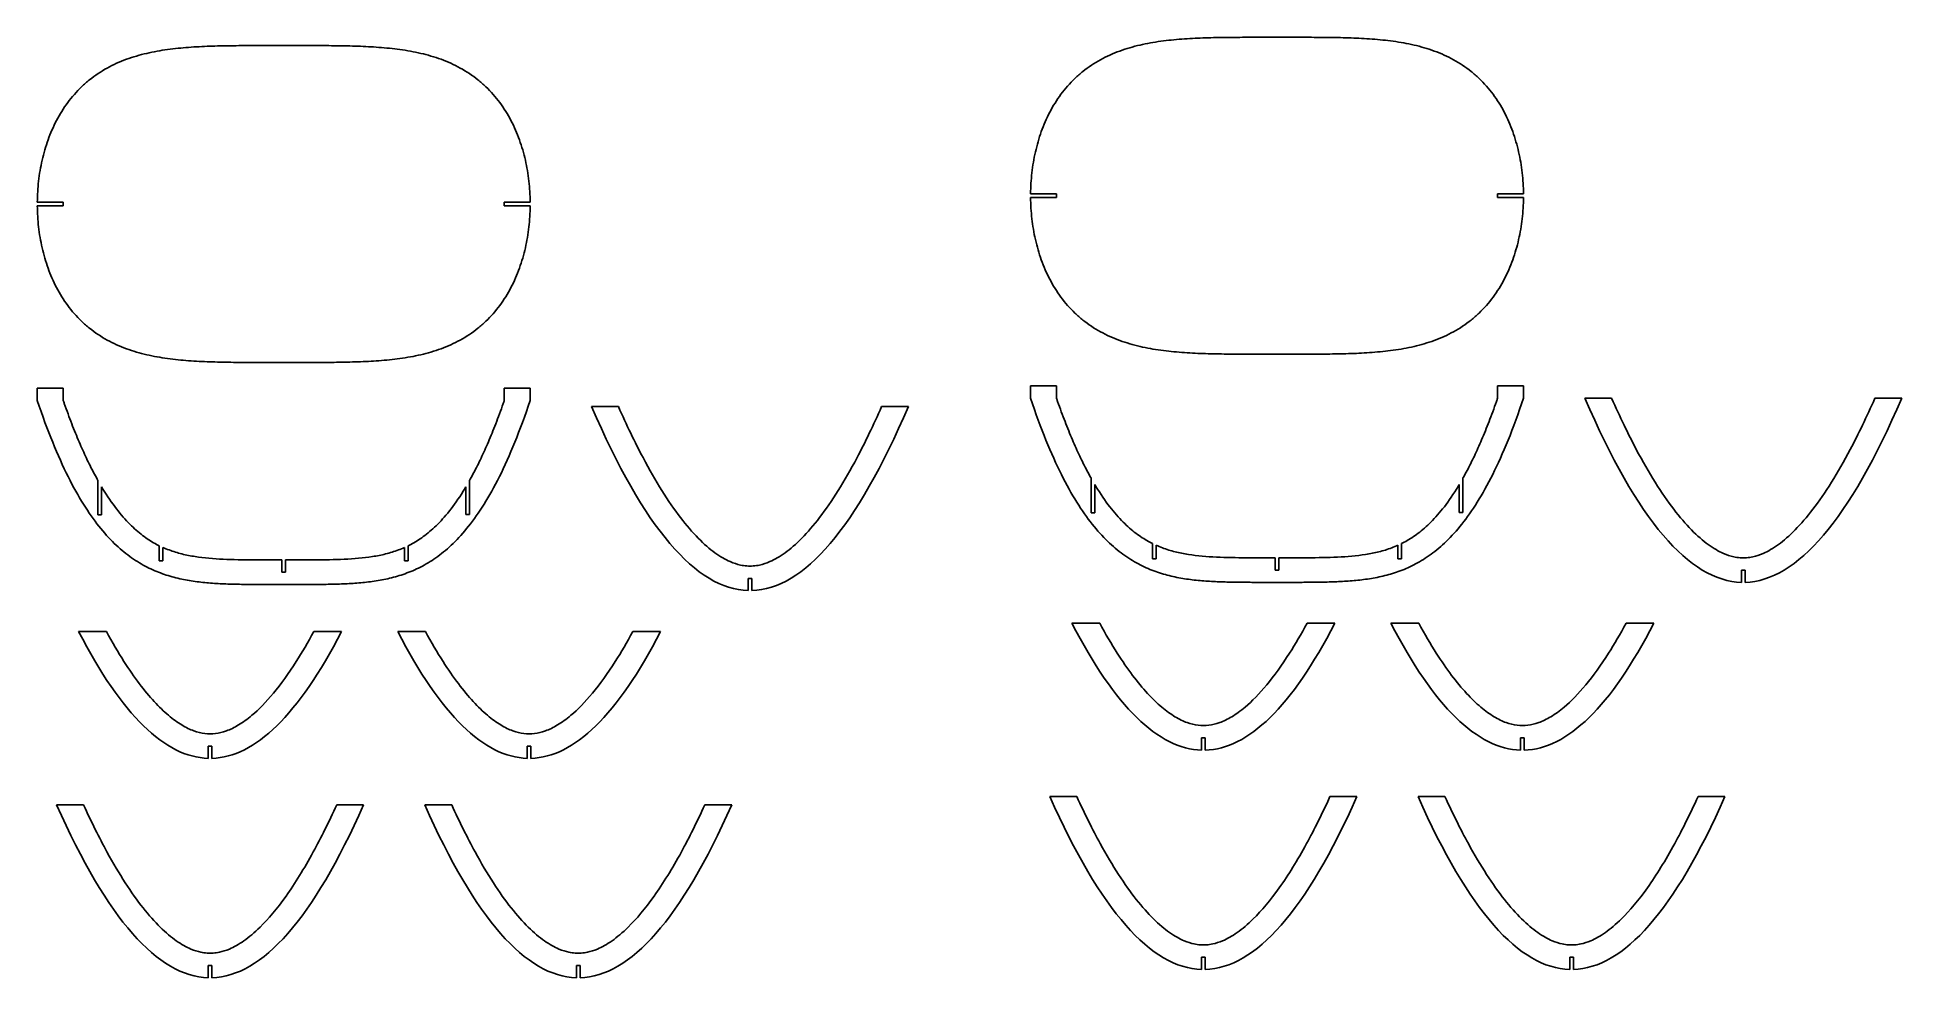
# Model space of a CAD drawing. Header units: millimetres. Extents: x 0.105 to 0.865, y 0.03 to 0.413.
import ezdxf

# ---------------------------------------------------------------- set-up
doc = ezdxf.new("R2010")
doc.units = ezdxf.units.MM

msp = doc.modelspace()

# ---------------------------------------------------------------- linework, layer by layer
at = {"color": 7, "linetype": 'Continuous', "lineweight": 25}
for p, q in [((0.50957, 0.3495), (0.52013, 0.3495)), ((0.52013, 0.3495), (0.52013, 0.348)), ((0.69987, 0.3495), (0.71043, 0.3495)), ((0.69987, 0.348), (0.69987, 0.3495)), ((0.10484, 0.34613), (0.1154, 0.34613)), ((0.1154, 0.34463), (0.10484, 0.34463)), ((0.1154, 0.34613), (0.1154, 0.34463)), ((0.29513, 0.34613), (0.30569, 0.34613)), ((0.29513, 0.34463), (0.29513, 0.34613)), ((0.30569, 0.34463), (0.29513, 0.34463)), ((0.52013, 0.348), (0.50957, 0.348)), ((0.71043, 0.348), (0.69987, 0.348)), ((0.10483, 0.26538), (0.10483, 0.27038)), ((0.10483, 0.27038), (0.1154, 0.27038)), ((0.1154, 0.27038), (0.1154, 0.26538)), ((0.29513, 0.27038), (0.29513, 0.26538)), ((0.30569, 0.27038), (0.29513, 0.27038)), ((0.30569, 0.26538), (0.30569, 0.27038)), ((0.50957, 0.26625), (0.50957, 0.27125)), ((0.50957, 0.27125), (0.52013, 0.27125)), ((0.52013, 0.27125), (0.52013, 0.26625)), ((0.69987, 0.27125), (0.69987, 0.26625)), ((0.71043, 0.27125), (0.69987, 0.27125)), ((0.71043, 0.26625), (0.71043, 0.27125)), ((0.74636, 0.26625), (0.73545, 0.26625)), ((0.86455, 0.26625), (0.85364, 0.26625)), ((0.34162, 0.26288), (0.33071, 0.26288)), ((0.45981, 0.26288), (0.4489, 0.26288)), ((0.12951, 0.23281), (0.12951, 0.2187)), ((0.13101, 0.2187), (0.13101, 0.23022)), ((0.27951, 0.23022), (0.27951, 0.21885)), ((0.28101, 0.21885), (0.28101, 0.23281)), ((0.53425, 0.23368), (0.53425, 0.21958)), ((0.53575, 0.21958), (0.53575, 0.23109)), ((0.68425, 0.23109), (0.68425, 0.21972)), ((0.68575, 0.21972), (0.68575, 0.23368)), ((0.12951, 0.2187), (0.13101, 0.2187)), ((0.27951, 0.21885), (0.28101, 0.21885)), ((0.53425, 0.21958), (0.53575, 0.21958)), ((0.68425, 0.21972), (0.68575, 0.21972)), ((0.15451, 0.20618), (0.15451, 0.19998)), ((0.15601, 0.19998), (0.15601, 0.20547)), ((0.25451, 0.20547), (0.25451, 0.19998)), ((0.25601, 0.19998), (0.25601, 0.20618)), ((0.55925, 0.20705), (0.55925, 0.20086)), ((0.56075, 0.20086), (0.56075, 0.20634)), ((0.65925, 0.20634), (0.65925, 0.20086)), ((0.66075, 0.20086), (0.66075, 0.20705)), ((0.15451, 0.19998), (0.15601, 0.19998)), ((0.20451, 0.20038), (0.20451, 0.19538)), ((0.20601, 0.19538), (0.20601, 0.20038)), ((0.25451, 0.19998), (0.25601, 0.19998)), ((0.55925, 0.20086), (0.56075, 0.20086)), ((0.60925, 0.20125), (0.60925, 0.19625)), ((0.61075, 0.19625), (0.61075, 0.20125)), ((0.65925, 0.20086), (0.66075, 0.20086)), ((0.20451, 0.19538), (0.20601, 0.19538)), ((0.39601, 0.19288), (0.39451, 0.19288)), ((0.39451, 0.19288), (0.39451, 0.18789)), ((0.39601, 0.18789), (0.39601, 0.19288)), ((0.60925, 0.19625), (0.61075, 0.19625)), ((0.80075, 0.19625), (0.79925, 0.19625)), ((0.79925, 0.19625), (0.79925, 0.19126)), ((0.80075, 0.19126), (0.80075, 0.19625)), ((0.133, 0.17122), (0.12168, 0.17122)), ((0.22884, 0.17122), (0.21752, 0.17122)), ((0.263, 0.17122), (0.25168, 0.17122)), ((0.35884, 0.17122), (0.34752, 0.17122)), ((0.53774, 0.17459), (0.52642, 0.17459)), ((0.63358, 0.17459), (0.62226, 0.17459)), ((0.66774, 0.17459), (0.65642, 0.17459)), ((0.76358, 0.17459), (0.75226, 0.17459)), ((0.17601, 0.12455), (0.17451, 0.12455)), ((0.17451, 0.12455), (0.17451, 0.11956)), ((0.17601, 0.11956), (0.17601, 0.12455)), ((0.30601, 0.12455), (0.30451, 0.12455)), ((0.30451, 0.12455), (0.30451, 0.11956)), ((0.30601, 0.11956), (0.30601, 0.12455)), ((0.58075, 0.12791), (0.57925, 0.12791)), ((0.57925, 0.12791), (0.57925, 0.12292)), ((0.58075, 0.12292), (0.58075, 0.12791)), ((0.71075, 0.12791), (0.70925, 0.12791)), ((0.70925, 0.12791), (0.70925, 0.12292)), ((0.71075, 0.12292), (0.71075, 0.12791)), ((0.12369, 0.10058), (0.11272, 0.10058)), ((0.2378, 0.10058), (0.22683, 0.10058)), ((0.27369, 0.10058), (0.26272, 0.10058)), ((0.3878, 0.10058), (0.37683, 0.10058)), ((0.52843, 0.10395), (0.51746, 0.10395)), ((0.64254, 0.10395), (0.63157, 0.10395)), ((0.67843, 0.10395), (0.66746, 0.10395)), ((0.79254, 0.10395), (0.78157, 0.10395)), ((0.58075, 0.03855), (0.57925, 0.03855)), ((0.57925, 0.03855), (0.57925, 0.03356)), ((0.58075, 0.03356), (0.58075, 0.03855)), ((0.73075, 0.03855), (0.72925, 0.03855)), ((0.72925, 0.03855), (0.72925, 0.03356)), ((0.73075, 0.03356), (0.73075, 0.03855)), ((0.17601, 0.03518), (0.17451, 0.03518)), ((0.17451, 0.03518), (0.17451, 0.03019)), ((0.17601, 0.03019), (0.17601, 0.03518)), ((0.32601, 0.03518), (0.32451, 0.03518)), ((0.32451, 0.03518), (0.32451, 0.03019)), ((0.32601, 0.03019), (0.32601, 0.03518))]:
    msp.add_line(p, q, dxfattribs=at)
for points, knots in [([(0.61, 0.4133), (0.60713, 0.4133), (0.60425, 0.4133), (0.59851, 0.4133), (0.59563, 0.41329), (0.58988, 0.41325), (0.58701, 0.41322), (0.58126, 0.41309), (0.57839, 0.413), (0.57265, 0.4127), (0.56979, 0.41249), (0.56407, 0.4119), (0.56122, 0.41152), (0.55556, 0.4105), (0.55276, 0.40986), (0.54724, 0.40824), (0.54453, 0.40726), (0.5406, 0.40549), (0.53932, 0.40485), (0.5368, 0.40346), (0.53557, 0.40271), (0.53318, 0.40112), (0.53202, 0.40027), (0.52977, 0.39848), (0.52869, 0.39753), (0.52558, 0.39455), (0.52368, 0.39238), (0.52026, 0.38776), (0.51874, 0.38531), (0.51608, 0.38021), (0.51493, 0.37757), (0.51299, 0.37216), (0.51219, 0.3694), (0.51091, 0.36379), (0.51043, 0.36096), (0.50978, 0.35525), (0.5096, 0.35237), (0.50957, 0.3495)], [0, 0, 0, 0, 0.0625, 0.0625, 0.125, 0.125, 0.1875, 0.1875, 0.25, 0.25, 0.3125, 0.3125, 0.375, 0.375, 0.4375, 0.4375, 0.5, 0.5, 0.53125, 0.53125, 0.5625, 0.5625, 0.59375, 0.59375, 0.625, 0.625, 0.6875, 0.6875, 0.75, 0.75, 0.8125, 0.8125, 0.875, 0.875, 0.9375, 0.9375, 1, 1, 1, 1]), ([(0.61, 0.4133), (0.61287, 0.4133), (0.61575, 0.4133), (0.62149, 0.4133), (0.62437, 0.41329), (0.63012, 0.41325), (0.63299, 0.41322), (0.63874, 0.41309), (0.64161, 0.413), (0.64735, 0.4127), (0.65021, 0.41249), (0.65593, 0.4119), (0.65878, 0.41152), (0.66444, 0.4105), (0.66724, 0.40986), (0.67276, 0.40824), (0.67547, 0.40726), (0.6794, 0.40549), (0.68068, 0.40485), (0.6832, 0.40346), (0.68443, 0.40271), (0.68682, 0.40112), (0.68798, 0.40027), (0.69023, 0.39848), (0.69131, 0.39753), (0.69442, 0.39455), (0.69632, 0.39238), (0.69974, 0.38776), (0.70126, 0.38531), (0.70392, 0.38021), (0.70507, 0.37757), (0.70701, 0.37216), (0.70781, 0.3694), (0.70909, 0.36379), (0.70957, 0.36096), (0.71022, 0.35525), (0.7104, 0.35237), (0.71043, 0.3495)], [0, 0, 0, 0, 0.0625, 0.0625, 0.125, 0.125, 0.1875, 0.1875, 0.25, 0.25, 0.3125, 0.3125, 0.375, 0.375, 0.4375, 0.4375, 0.5, 0.5, 0.53125, 0.53125, 0.5625, 0.5625, 0.59375, 0.59375, 0.625, 0.625, 0.6875, 0.6875, 0.75, 0.75, 0.8125, 0.8125, 0.875, 0.875, 0.9375, 0.9375, 1, 1, 1, 1]), ([(0.20526, 0.40993), (0.20239, 0.40993), (0.19951, 0.40993), (0.19377, 0.40992), (0.19089, 0.40992), (0.18514, 0.40988), (0.18227, 0.40985), (0.17653, 0.40972), (0.17365, 0.40963), (0.16791, 0.40933), (0.16505, 0.40912), (0.15933, 0.40853), (0.15648, 0.40815), (0.15082, 0.40712), (0.14802, 0.40648), (0.1425, 0.40487), (0.13979, 0.40389), (0.13586, 0.40211), (0.13458, 0.40147), (0.13206, 0.40009), (0.13083, 0.39934), (0.12844, 0.39775), (0.12728, 0.3969), (0.12503, 0.3951), (0.12395, 0.39415), (0.12084, 0.39117), (0.11894, 0.389), (0.11552, 0.38438), (0.114, 0.38193), (0.11134, 0.37684), (0.11019, 0.3742), (0.10825, 0.36879), (0.10745, 0.36602), (0.10617, 0.36042), (0.10569, 0.35758), (0.10504, 0.35187), (0.10486, 0.349), (0.10484, 0.34613)], [0, 0, 0, 0, 0.0625, 0.0625, 0.125, 0.125, 0.1875, 0.1875, 0.25, 0.25, 0.3125, 0.3125, 0.375, 0.375, 0.4375, 0.4375, 0.5, 0.5, 0.53125, 0.53125, 0.5625, 0.5625, 0.59375, 0.59375, 0.625, 0.625, 0.6875, 0.6875, 0.75, 0.75, 0.8125, 0.8125, 0.875, 0.875, 0.9375, 0.9375, 1, 1, 1, 1]), ([(0.20526, 0.40993), (0.20813, 0.40993), (0.21101, 0.40993), (0.21676, 0.40992), (0.21963, 0.40992), (0.22538, 0.40988), (0.22825, 0.40985), (0.234, 0.40972), (0.23687, 0.40963), (0.24261, 0.40933), (0.24547, 0.40912), (0.25119, 0.40853), (0.25404, 0.40815), (0.2597, 0.40712), (0.2625, 0.40648), (0.26802, 0.40487), (0.27073, 0.40389), (0.27466, 0.40211), (0.27594, 0.40147), (0.27846, 0.40009), (0.27969, 0.39934), (0.28208, 0.39775), (0.28324, 0.3969), (0.28549, 0.3951), (0.28657, 0.39415), (0.28968, 0.39117), (0.29158, 0.389), (0.295, 0.38438), (0.29652, 0.38193), (0.29918, 0.37684), (0.30033, 0.3742), (0.30227, 0.36879), (0.30307, 0.36602), (0.30435, 0.36042), (0.30483, 0.35758), (0.30548, 0.35187), (0.30566, 0.349), (0.30569, 0.34613)], [0, 0, 0, 0, 0.0625, 0.0625, 0.125, 0.125, 0.1875, 0.1875, 0.25, 0.25, 0.3125, 0.3125, 0.375, 0.375, 0.4375, 0.4375, 0.5, 0.5, 0.53125, 0.53125, 0.5625, 0.5625, 0.59375, 0.59375, 0.625, 0.625, 0.6875, 0.6875, 0.75, 0.75, 0.8125, 0.8125, 0.875, 0.875, 0.9375, 0.9375, 1, 1, 1, 1]), ([(0.10484, 0.34463), (0.10486, 0.34175), (0.10504, 0.33888), (0.10569, 0.33317), (0.10617, 0.33033), (0.10745, 0.32473), (0.10825, 0.32196), (0.11019, 0.31656), (0.11134, 0.31391), (0.114, 0.30882), (0.11552, 0.30637), (0.11894, 0.30175), (0.12084, 0.29958), (0.12395, 0.2966), (0.12612, 0.2947), (0.12844, 0.29301), (0.13203, 0.29062), (0.13455, 0.28923), (0.13979, 0.28687), (0.1425, 0.28589), (0.14802, 0.28427), (0.15082, 0.28363), (0.15648, 0.28261), (0.15933, 0.28222), (0.16505, 0.28163), (0.16791, 0.28143), (0.17365, 0.28113), (0.17653, 0.28103), (0.18227, 0.28091), (0.18514, 0.28087), (0.19089, 0.28084), (0.19664, 0.28083), (0.20239, 0.28083), (0.20526, 0.28083)], [0, 0, 0, 0, 0.0625, 0.0625, 0.125, 0.125, 0.1875, 0.1875, 0.25, 0.25, 0.3125, 0.3125, 0.375, 0.375, 0.40625, 0.4375, 0.4375, 0.5, 0.5, 0.5625, 0.5625, 0.625, 0.625, 0.6875, 0.6875, 0.75, 0.75, 0.8125, 0.8125, 0.875, 0.875, 0.9375, 1, 1, 1, 1]), ([(0.30569, 0.34463), (0.30566, 0.34175), (0.30548, 0.33888), (0.30483, 0.33317), (0.30435, 0.33033), (0.30307, 0.32473), (0.30227, 0.32196), (0.30033, 0.31656), (0.29918, 0.31391), (0.29652, 0.30882), (0.295, 0.30637), (0.29158, 0.30175), (0.28968, 0.29958), (0.28657, 0.2966), (0.2844, 0.2947), (0.28208, 0.29301), (0.2785, 0.29062), (0.27597, 0.28923), (0.27073, 0.28687), (0.26802, 0.28589), (0.2625, 0.28427), (0.2597, 0.28363), (0.25404, 0.28261), (0.25119, 0.28222), (0.24547, 0.28163), (0.24261, 0.28143), (0.23687, 0.28113), (0.234, 0.28103), (0.22825, 0.28091), (0.22538, 0.28087), (0.21963, 0.28084), (0.21388, 0.28083), (0.20813, 0.28083), (0.20526, 0.28083)], [0, 0, 0, 0, 0.0625, 0.0625, 0.125, 0.125, 0.1875, 0.1875, 0.25, 0.25, 0.3125, 0.3125, 0.375, 0.375, 0.40625, 0.4375, 0.4375, 0.5, 0.5, 0.5625, 0.5625, 0.625, 0.625, 0.6875, 0.6875, 0.75, 0.75, 0.8125, 0.8125, 0.875, 0.875, 0.9375, 1, 1, 1, 1]), ([(0.50957, 0.348), (0.5096, 0.34513), (0.50978, 0.34225), (0.51043, 0.33654), (0.51091, 0.33371), (0.51219, 0.3281), (0.51299, 0.32534), (0.51493, 0.31993), (0.51608, 0.31729), (0.51874, 0.31219), (0.52026, 0.30974), (0.52368, 0.30512), (0.52558, 0.30295), (0.52869, 0.29997), (0.53086, 0.29808), (0.53318, 0.29638), (0.53677, 0.29399), (0.53929, 0.2926), (0.54453, 0.29024), (0.54724, 0.28926), (0.55276, 0.28764), (0.55556, 0.287), (0.56122, 0.28598), (0.56407, 0.2856), (0.56979, 0.28501), (0.57265, 0.2848), (0.57839, 0.2845), (0.58126, 0.28441), (0.58701, 0.28428), (0.58988, 0.28425), (0.59563, 0.28421), (0.60138, 0.2842), (0.60713, 0.2842), (0.61, 0.2842)], [0, 0, 0, 0, 0.0625, 0.0625, 0.125, 0.125, 0.1875, 0.1875, 0.25, 0.25, 0.3125, 0.3125, 0.375, 0.375, 0.40625, 0.4375, 0.4375, 0.5, 0.5, 0.5625, 0.5625, 0.625, 0.625, 0.6875, 0.6875, 0.75, 0.75, 0.8125, 0.8125, 0.875, 0.875, 0.9375, 1, 1, 1, 1]), ([(0.71043, 0.348), (0.7104, 0.34513), (0.71022, 0.34225), (0.70957, 0.33654), (0.70909, 0.33371), (0.70781, 0.3281), (0.70701, 0.32534), (0.70507, 0.31993), (0.70392, 0.31729), (0.70126, 0.31219), (0.69974, 0.30974), (0.69632, 0.30512), (0.69442, 0.30295), (0.69131, 0.29997), (0.68914, 0.29808), (0.68682, 0.29638), (0.68323, 0.29399), (0.68071, 0.2926), (0.67547, 0.29024), (0.67276, 0.28926), (0.66724, 0.28764), (0.66444, 0.287), (0.65878, 0.28598), (0.65593, 0.2856), (0.65021, 0.28501), (0.64735, 0.2848), (0.64161, 0.2845), (0.63874, 0.28441), (0.63299, 0.28428), (0.63012, 0.28425), (0.62437, 0.28421), (0.61862, 0.2842), (0.61287, 0.2842), (0.61, 0.2842)], [0, 0, 0, 0, 0.0625, 0.0625, 0.125, 0.125, 0.1875, 0.1875, 0.25, 0.25, 0.3125, 0.3125, 0.375, 0.375, 0.40625, 0.4375, 0.4375, 0.5, 0.5, 0.5625, 0.5625, 0.625, 0.625, 0.6875, 0.6875, 0.75, 0.75, 0.8125, 0.8125, 0.875, 0.875, 0.9375, 1, 1, 1, 1]), ([(0.52013, 0.26625), (0.52028, 0.26582), (0.52094, 0.26395), (0.5221, 0.26072), (0.52361, 0.25672), (0.52562, 0.25165), (0.52811, 0.24582), (0.53108, 0.23957), (0.53311, 0.23571), (0.53417, 0.23383), (0.53425, 0.23368)], [0.04192101, 0.04192101, 0.04192101, 0.04192101, 0.04402532, 0.05126302, 0.05850071, 0.0657384, 0.08021379, 0.09468918, 0.10916456, 0.11041713, 0.11041713, 0.11041713, 0.11041713]), ([(0.68575, 0.23368), (0.68583, 0.23383), (0.68689, 0.23571), (0.68892, 0.23957), (0.69189, 0.24582), (0.69438, 0.25165), (0.69639, 0.25672), (0.6979, 0.26072), (0.69906, 0.26395), (0.69972, 0.26582), (0.69987, 0.26625)], [0.88958287, 0.88958287, 0.88958287, 0.88958287, 0.89083544, 0.90531082, 0.91978621, 0.9342616, 0.94149929, 0.94873698, 0.95597468, 0.95807899, 0.95807899, 0.95807899, 0.95807899]), ([(0.85364, 0.26625), (0.85027, 0.25865), (0.84693, 0.25171), (0.84102, 0.24055), (0.83845, 0.23607), (0.83335, 0.22794), (0.83084, 0.22429), (0.82589, 0.21782), (0.82347, 0.21501), (0.81875, 0.21022), (0.81648, 0.20824), (0.81212, 0.20509), (0.81005, 0.20389), (0.80666, 0.20243), (0.80526, 0.20197), (0.80303, 0.20149), (0.80216, 0.20136), (0.80043, 0.20123), (0.79957, 0.20123), (0.79784, 0.20136), (0.79697, 0.20149), (0.79474, 0.20197), (0.79334, 0.20243), (0.78995, 0.20389), (0.78788, 0.20509), (0.78352, 0.20824), (0.78125, 0.21022), (0.77653, 0.21501), (0.77411, 0.21782), (0.76916, 0.22429), (0.76665, 0.22794), (0.76155, 0.23607), (0.75898, 0.24055), (0.75307, 0.25171), (0.74973, 0.25865), (0.74636, 0.26625)], [0.066145, 0.066145, 0.066145, 0.066145, 0.1375848, 0.1375848, 0.193341, 0.193341, 0.2490972, 0.2490972, 0.3048533, 0.3048533, 0.3606095, 0.3606095, 0.4163657, 0.4163657, 0.4581829, 0.4581829, 0.486061, 0.486061, 0.513939, 0.513939, 0.5418171, 0.5418171, 0.5836343, 0.5836343, 0.6393905, 0.6393905, 0.6951467, 0.6951467, 0.7509028, 0.7509028, 0.806659, 0.806659, 0.8624152, 0.8624152, 0.933855, 0.933855, 0.933855, 0.933855]), ([(0.1154, 0.26538), (0.11554, 0.26495), (0.1162, 0.26308), (0.11736, 0.25985), (0.11887, 0.25584), (0.12088, 0.25078), (0.12337, 0.24494), (0.12634, 0.23869), (0.12837, 0.23484), (0.12943, 0.23296), (0.12951, 0.23281)], [0.04192101, 0.04192101, 0.04192101, 0.04192101, 0.04402532, 0.05126302, 0.05850071, 0.0657384, 0.08021379, 0.09468918, 0.10916456, 0.11041713, 0.11041713, 0.11041713, 0.11041713]), ([(0.28101, 0.23281), (0.28109, 0.23296), (0.28215, 0.23484), (0.28418, 0.23869), (0.28715, 0.24494), (0.28964, 0.25078), (0.29165, 0.25584), (0.29317, 0.25985), (0.29433, 0.26308), (0.29498, 0.26495), (0.29513, 0.26538)], [0.88958287, 0.88958287, 0.88958287, 0.88958287, 0.89083544, 0.90531082, 0.91978621, 0.9342616, 0.94149929, 0.94873698, 0.95597468, 0.95807899, 0.95807899, 0.95807899, 0.95807899]), ([(0.4489, 0.26288), (0.44553, 0.25528), (0.44219, 0.24834), (0.43628, 0.23718), (0.43371, 0.2327), (0.42861, 0.22457), (0.4261, 0.22092), (0.42115, 0.21446), (0.41873, 0.21164), (0.41401, 0.20686), (0.41174, 0.20487), (0.40738, 0.20173), (0.40531, 0.20052), (0.40192, 0.19906), (0.40052, 0.1986), (0.39829, 0.19812), (0.39742, 0.19799), (0.39569, 0.19787), (0.39483, 0.19787), (0.39311, 0.19799), (0.39223, 0.19812), (0.39, 0.1986), (0.3886, 0.19906), (0.38521, 0.20052), (0.38315, 0.20173), (0.37878, 0.20487), (0.37651, 0.20686), (0.37179, 0.21164), (0.36937, 0.21446), (0.36442, 0.22092), (0.36191, 0.22457), (0.35681, 0.2327), (0.35424, 0.23718), (0.34833, 0.24834), (0.34499, 0.25528), (0.34162, 0.26288)], [0.066145, 0.066145, 0.066145, 0.066145, 0.1375848, 0.1375848, 0.193341, 0.193341, 0.2490972, 0.2490972, 0.3048533, 0.3048533, 0.3606095, 0.3606095, 0.4163657, 0.4163657, 0.4581829, 0.4581829, 0.486061, 0.486061, 0.513939, 0.513939, 0.5418171, 0.5418171, 0.5836343, 0.5836343, 0.6393905, 0.6393905, 0.6951467, 0.6951467, 0.7509028, 0.7509028, 0.806659, 0.806659, 0.8624152, 0.8624152, 0.933855, 0.933855, 0.933855, 0.933855]), ([(0.13101, 0.23022), (0.13139, 0.22958), (0.13368, 0.22582), (0.13781, 0.21999), (0.14322, 0.21404), (0.14841, 0.2097), (0.15213, 0.2074), (0.15416, 0.20635), (0.15451, 0.20618)], [0.1179208, 0.1179208, 0.1179208, 0.1179208, 0.1236399, 0.1525907, 0.1815415, 0.2104923, 0.239443, 0.2454336, 0.2454336, 0.2454336, 0.2454336]), ([(0.25601, 0.20618), (0.25636, 0.20635), (0.25839, 0.2074), (0.26211, 0.2097), (0.2673, 0.21404), (0.27271, 0.21999), (0.27684, 0.22582), (0.27913, 0.22958), (0.27951, 0.23022)], [0.7545664, 0.7545664, 0.7545664, 0.7545664, 0.760557, 0.7895077, 0.8184585, 0.8474093, 0.8763601, 0.8820792, 0.8820792, 0.8820792, 0.8820792]), ([(0.53575, 0.23109), (0.53613, 0.23045), (0.53842, 0.2267), (0.54255, 0.22086), (0.54796, 0.21491), (0.55315, 0.21057), (0.55687, 0.20827), (0.5589, 0.20722), (0.55925, 0.20705)], [0.1179208, 0.1179208, 0.1179208, 0.1179208, 0.1236399, 0.1525907, 0.1815415, 0.2104923, 0.239443, 0.2454336, 0.2454336, 0.2454336, 0.2454336]), ([(0.66075, 0.20705), (0.6611, 0.20722), (0.66313, 0.20827), (0.66685, 0.21057), (0.67204, 0.21491), (0.67745, 0.22086), (0.68158, 0.2267), (0.68387, 0.23045), (0.68425, 0.23109)], [0.7545664, 0.7545664, 0.7545664, 0.7545664, 0.760557, 0.7895077, 0.8184585, 0.8474093, 0.8763601, 0.8820792, 0.8820792, 0.8820792, 0.8820792]), ([(0.15601, 0.20547), (0.15685, 0.20509), (0.15939, 0.20406), (0.16371, 0.20274), (0.17092, 0.20132), (0.1805, 0.20053), (0.19246, 0.20037), (0.20058, 0.20038), (0.20451, 0.20038)], [0.254004, 0.254004, 0.254004, 0.254004, 0.2683938, 0.2973446, 0.3262954, 0.3841969, 0.4420985, 0.4965406, 0.4965406, 0.4965406, 0.4965406]), ([(0.20601, 0.20038), (0.20994, 0.20038), (0.21806, 0.20037), (0.23002, 0.20053), (0.2396, 0.20132), (0.24681, 0.20274), (0.25113, 0.20406), (0.25367, 0.20509), (0.25451, 0.20547)], [0.5034594, 0.5034594, 0.5034594, 0.5034594, 0.5579015, 0.6158031, 0.6737046, 0.7026554, 0.7316062, 0.745996, 0.745996, 0.745996, 0.745996]), ([(0.56075, 0.20634), (0.56159, 0.20597), (0.56413, 0.20493), (0.56845, 0.20361), (0.57566, 0.20219), (0.58524, 0.2014), (0.5972, 0.20124), (0.60532, 0.20125), (0.60925, 0.20125)], [0.254004, 0.254004, 0.254004, 0.254004, 0.2683938, 0.2973446, 0.3262954, 0.3841969, 0.4420985, 0.4965406, 0.4965406, 0.4965406, 0.4965406]), ([(0.61075, 0.20125), (0.61468, 0.20125), (0.6228, 0.20124), (0.63476, 0.2014), (0.64434, 0.20219), (0.65155, 0.20361), (0.65587, 0.20493), (0.65841, 0.20597), (0.65925, 0.20634)], [0.5034594, 0.5034594, 0.5034594, 0.5034594, 0.5579015, 0.6158031, 0.6737046, 0.7026554, 0.7316062, 0.745996, 0.745996, 0.745996, 0.745996]), ([(0.21752, 0.17122), (0.21511, 0.1668), (0.21273, 0.16274), (0.2072, 0.15408), (0.20409, 0.14977), (0.198, 0.14246), (0.19507, 0.13945), (0.19038, 0.1355), (0.18857, 0.13419), (0.18511, 0.13212), (0.18347, 0.13132), (0.18035, 0.13021), (0.17885, 0.12984), (0.17598, 0.1295), (0.17454, 0.1295), (0.17167, 0.12984), (0.17017, 0.13021), (0.16705, 0.13132), (0.16541, 0.13212), (0.16195, 0.13419), (0.16015, 0.1355), (0.15639, 0.13866), (0.15446, 0.14052), (0.15049, 0.14482), (0.14847, 0.14726), (0.14435, 0.15272), (0.14227, 0.15573), (0.13779, 0.16274), (0.13541, 0.1668), (0.133, 0.17122)], [0.0775651, 0.0775651, 0.0775651, 0.0775651, 0.139706, 0.139706, 0.2228508, 0.2228508, 0.3059955, 0.3059955, 0.3614254, 0.3614254, 0.4168552, 0.4168552, 0.4722851, 0.4722851, 0.5277149, 0.5277149, 0.5831448, 0.5831448, 0.6385746, 0.6385746, 0.6940045, 0.6940045, 0.7494343, 0.7494343, 0.8048642, 0.8048642, 0.860294, 0.860294, 0.9224354, 0.9224354, 0.9224354, 0.9224354]), ([(0.34752, 0.17122), (0.34511, 0.1668), (0.34273, 0.16274), (0.3372, 0.15408), (0.33409, 0.14977), (0.328, 0.14246), (0.32507, 0.13945), (0.32038, 0.1355), (0.31857, 0.13419), (0.31511, 0.13212), (0.31347, 0.13132), (0.31035, 0.13021), (0.30885, 0.12984), (0.30598, 0.1295), (0.30454, 0.1295), (0.30167, 0.12984), (0.30017, 0.13021), (0.29705, 0.13132), (0.29541, 0.13212), (0.29195, 0.13419), (0.29015, 0.1355), (0.28639, 0.13866), (0.28446, 0.14052), (0.28049, 0.14482), (0.27847, 0.14726), (0.27435, 0.15272), (0.27227, 0.15573), (0.26779, 0.16274), (0.26541, 0.1668), (0.263, 0.17122)], [0.0775651, 0.0775651, 0.0775651, 0.0775651, 0.139706, 0.139706, 0.2228508, 0.2228508, 0.3059955, 0.3059955, 0.3614254, 0.3614254, 0.4168552, 0.4168552, 0.4722851, 0.4722851, 0.5277149, 0.5277149, 0.5831448, 0.5831448, 0.6385746, 0.6385746, 0.6940045, 0.6940045, 0.7494343, 0.7494343, 0.8048642, 0.8048642, 0.860294, 0.860294, 0.9224354, 0.9224354, 0.9224354, 0.9224354]), ([(0.62226, 0.17459), (0.61985, 0.17017), (0.61747, 0.16611), (0.61194, 0.15745), (0.60883, 0.15314), (0.60274, 0.14583), (0.59981, 0.14281), (0.59511, 0.13887), (0.59331, 0.13756), (0.58985, 0.13549), (0.58821, 0.13469), (0.58509, 0.13358), (0.58359, 0.13321), (0.58072, 0.13287), (0.57928, 0.13287), (0.57641, 0.13321), (0.57491, 0.13358), (0.57179, 0.13469), (0.57015, 0.13549), (0.56669, 0.13756), (0.56489, 0.13887), (0.56113, 0.14203), (0.5592, 0.14389), (0.55523, 0.14819), (0.55321, 0.15063), (0.54909, 0.15609), (0.54701, 0.1591), (0.54253, 0.16611), (0.54015, 0.17017), (0.53774, 0.17459)], [0.0775651, 0.0775651, 0.0775651, 0.0775651, 0.139706, 0.139706, 0.2228508, 0.2228508, 0.3059955, 0.3059955, 0.3614254, 0.3614254, 0.4168552, 0.4168552, 0.4722851, 0.4722851, 0.5277149, 0.5277149, 0.5831448, 0.5831448, 0.6385746, 0.6385746, 0.6940045, 0.6940045, 0.7494343, 0.7494343, 0.8048642, 0.8048642, 0.860294, 0.860294, 0.9224354, 0.9224354, 0.9224354, 0.9224354]), ([(0.75226, 0.17459), (0.74985, 0.17017), (0.74747, 0.16611), (0.74194, 0.15745), (0.73883, 0.15314), (0.73274, 0.14583), (0.72981, 0.14281), (0.72511, 0.13887), (0.72331, 0.13756), (0.71985, 0.13549), (0.71821, 0.13469), (0.71509, 0.13358), (0.71359, 0.13321), (0.71072, 0.13287), (0.70928, 0.13287), (0.70641, 0.13321), (0.70491, 0.13358), (0.70179, 0.13469), (0.70015, 0.13549), (0.69669, 0.13756), (0.69489, 0.13887), (0.69113, 0.14203), (0.6892, 0.14389), (0.68523, 0.14819), (0.68321, 0.15063), (0.67909, 0.15609), (0.67701, 0.1591), (0.67253, 0.16611), (0.67015, 0.17017), (0.66774, 0.17459)], [0.0775651, 0.0775651, 0.0775651, 0.0775651, 0.139706, 0.139706, 0.2228508, 0.2228508, 0.3059955, 0.3059955, 0.3614254, 0.3614254, 0.4168552, 0.4168552, 0.4722851, 0.4722851, 0.5277149, 0.5277149, 0.5831448, 0.5831448, 0.6385746, 0.6385746, 0.6940045, 0.6940045, 0.7494343, 0.7494343, 0.8048642, 0.8048642, 0.860294, 0.860294, 0.9224354, 0.9224354, 0.9224354, 0.9224354]), ([(0.22683, 0.10058), (0.22363, 0.0936), (0.22045, 0.08722), (0.21354, 0.07459), (0.20984, 0.06859), (0.20254, 0.05836), (0.19901, 0.05413), (0.19333, 0.04855), (0.19115, 0.0467), (0.18695, 0.04377), (0.18497, 0.04265), (0.1817, 0.04128), (0.18035, 0.04085), (0.1782, 0.0404), (0.17735, 0.04028), (0.17568, 0.04017), (0.17484, 0.04017), (0.17317, 0.04028), (0.17232, 0.0404), (0.17017, 0.04085), (0.16882, 0.04128), (0.16555, 0.04265), (0.16357, 0.04377), (0.15937, 0.0467), (0.15719, 0.04855), (0.15265, 0.05301), (0.15032, 0.05564), (0.14554, 0.06167), (0.14312, 0.06508), (0.13821, 0.07268), (0.13573, 0.07687), (0.13007, 0.08722), (0.12689, 0.0936), (0.12369, 0.10058)], [0.0677553, 0.0677553, 0.0677553, 0.0677553, 0.137935, 0.137935, 0.2214884, 0.2214884, 0.3050419, 0.3050419, 0.3607442, 0.3607442, 0.4164465, 0.4164465, 0.4582233, 0.4582233, 0.4860744, 0.4860744, 0.5139256, 0.5139256, 0.5417767, 0.5417767, 0.5835535, 0.5835535, 0.6392558, 0.6392558, 0.6949581, 0.6949581, 0.7506604, 0.7506604, 0.8063627, 0.8063627, 0.862065, 0.862065, 0.932245, 0.932245, 0.932245, 0.932245]), ([(0.37683, 0.10058), (0.37363, 0.0936), (0.37045, 0.08722), (0.36354, 0.07459), (0.35984, 0.06859), (0.35254, 0.05836), (0.34901, 0.05413), (0.34333, 0.04855), (0.34115, 0.0467), (0.33695, 0.04377), (0.33497, 0.04265), (0.3317, 0.04128), (0.33035, 0.04085), (0.3282, 0.0404), (0.32735, 0.04028), (0.32568, 0.04017), (0.32484, 0.04017), (0.32317, 0.04028), (0.32232, 0.0404), (0.32017, 0.04085), (0.31882, 0.04128), (0.31555, 0.04265), (0.31357, 0.04377), (0.30937, 0.0467), (0.30719, 0.04855), (0.30265, 0.05301), (0.30032, 0.05564), (0.29554, 0.06167), (0.29312, 0.06508), (0.28821, 0.07268), (0.28573, 0.07687), (0.28007, 0.08722), (0.27689, 0.0936), (0.27369, 0.10058)], [0.0677553, 0.0677553, 0.0677553, 0.0677553, 0.137935, 0.137935, 0.2214884, 0.2214884, 0.3050419, 0.3050419, 0.3607442, 0.3607442, 0.4164465, 0.4164465, 0.4582233, 0.4582233, 0.4860744, 0.4860744, 0.5139256, 0.5139256, 0.5417767, 0.5417767, 0.5835535, 0.5835535, 0.6392558, 0.6392558, 0.6949581, 0.6949581, 0.7506604, 0.7506604, 0.8063627, 0.8063627, 0.862065, 0.862065, 0.932245, 0.932245, 0.932245, 0.932245]), ([(0.63157, 0.10395), (0.62837, 0.09697), (0.62519, 0.09059), (0.61828, 0.07795), (0.61458, 0.07196), (0.60728, 0.06173), (0.60375, 0.0575), (0.59807, 0.05192), (0.59589, 0.05007), (0.59169, 0.04714), (0.58971, 0.04602), (0.58644, 0.04465), (0.58509, 0.04422), (0.58294, 0.04377), (0.58209, 0.04365), (0.58042, 0.04353), (0.57958, 0.04353), (0.57791, 0.04365), (0.57706, 0.04377), (0.57491, 0.04422), (0.57356, 0.04465), (0.57029, 0.04602), (0.56831, 0.04714), (0.56411, 0.05007), (0.56193, 0.05192), (0.55739, 0.05638), (0.55506, 0.059), (0.55028, 0.06504), (0.54786, 0.06845), (0.54295, 0.07605), (0.54046, 0.08024), (0.53481, 0.09059), (0.53163, 0.09697), (0.52843, 0.10395)], [0.0677553, 0.0677553, 0.0677553, 0.0677553, 0.137935, 0.137935, 0.2214884, 0.2214884, 0.3050419, 0.3050419, 0.3607442, 0.3607442, 0.4164465, 0.4164465, 0.4582233, 0.4582233, 0.4860744, 0.4860744, 0.5139256, 0.5139256, 0.5417767, 0.5417767, 0.5835535, 0.5835535, 0.6392558, 0.6392558, 0.6949581, 0.6949581, 0.7506604, 0.7506604, 0.8063627, 0.8063627, 0.862065, 0.862065, 0.932245, 0.932245, 0.932245, 0.932245]), ([(0.78157, 0.10395), (0.77837, 0.09697), (0.77519, 0.09059), (0.76828, 0.07795), (0.76458, 0.07196), (0.75728, 0.06173), (0.75375, 0.0575), (0.74807, 0.05192), (0.74589, 0.05007), (0.74169, 0.04714), (0.73971, 0.04602), (0.73644, 0.04465), (0.73509, 0.04422), (0.73294, 0.04377), (0.73209, 0.04365), (0.73042, 0.04353), (0.72958, 0.04353), (0.72791, 0.04365), (0.72706, 0.04377), (0.72491, 0.04422), (0.72356, 0.04465), (0.72029, 0.04602), (0.71831, 0.04714), (0.71411, 0.05007), (0.71193, 0.05192), (0.70739, 0.05638), (0.70506, 0.059), (0.70028, 0.06504), (0.69786, 0.06845), (0.69295, 0.07605), (0.69046, 0.08024), (0.68481, 0.09059), (0.68163, 0.09697), (0.67843, 0.10395)], [0.0677553, 0.0677553, 0.0677553, 0.0677553, 0.137935, 0.137935, 0.2214884, 0.2214884, 0.3050419, 0.3050419, 0.3607442, 0.3607442, 0.4164465, 0.4164465, 0.4582233, 0.4582233, 0.4860744, 0.4860744, 0.5139256, 0.5139256, 0.5417767, 0.5417767, 0.5835535, 0.5835535, 0.6392558, 0.6392558, 0.6949581, 0.6949581, 0.7506604, 0.7506604, 0.8063627, 0.8063627, 0.862065, 0.862065, 0.932245, 0.932245, 0.932245, 0.932245])]:
    msp.add_open_spline(points, degree=3, knots=knots, dxfattribs=at)
for points in [[(0.50957, 0.26625), (0.51166, 0.26), (0.51585, 0.24867), (0.52213, 0.23477), (0.5284, 0.22355), (0.53468, 0.21465), (0.54096, 0.20773), (0.54723, 0.20247), (0.55351, 0.19857), (0.55979, 0.19579), (0.56606, 0.19389), (0.57234, 0.19265), (0.57862, 0.19191), (0.58489, 0.19151), (0.59117, 0.19132), (0.59745, 0.19126), (0.60372, 0.19125), (0.61, 0.19125), (0.61628, 0.19125), (0.62255, 0.19126), (0.62883, 0.19132), (0.63511, 0.19151), (0.64138, 0.19191), (0.64766, 0.19265), (0.65394, 0.19389), (0.66021, 0.19579), (0.66649, 0.19857), (0.67277, 0.20247), (0.67904, 0.20773), (0.68532, 0.21465), (0.6916, 0.22355), (0.69787, 0.23477), (0.70415, 0.24867), (0.70834, 0.26), (0.71043, 0.26625)], [(0.73545, 0.26625), (0.75672, 0.21683), (0.77798, 0.19183), (0.79925, 0.19126)], [(0.80075, 0.19126), (0.82202, 0.19183), (0.84328, 0.21683), (0.86455, 0.26625)], [(0.10483, 0.26538), (0.10692, 0.25913), (0.11111, 0.2478), (0.11739, 0.23389), (0.12366, 0.22268), (0.12994, 0.21378), (0.13622, 0.20686), (0.14249, 0.20159), (0.14877, 0.1977), (0.15505, 0.19492), (0.16132, 0.19301), (0.1676, 0.19178), (0.17388, 0.19104), (0.18015, 0.19063), (0.18643, 0.19045), (0.19271, 0.19039), (0.19898, 0.19038), (0.20526, 0.19038), (0.21154, 0.19038), (0.21781, 0.19039), (0.22409, 0.19045), (0.23037, 0.19063), (0.23664, 0.19104), (0.24292, 0.19178), (0.2492, 0.19301), (0.25547, 0.19492), (0.26175, 0.1977), (0.26803, 0.20159), (0.2743, 0.20686), (0.28058, 0.21378), (0.28686, 0.22268), (0.29314, 0.23389), (0.29941, 0.2478), (0.3036, 0.25913), (0.30569, 0.26538)], [(0.33071, 0.26288), (0.35198, 0.21346), (0.37324, 0.18847), (0.39451, 0.18789)], [(0.39601, 0.18789), (0.41728, 0.18847), (0.43854, 0.21346), (0.45981, 0.26288)], [(0.12168, 0.17122), (0.13929, 0.13725), (0.1569, 0.12003), (0.17451, 0.11956)], [(0.17601, 0.11956), (0.19362, 0.12003), (0.21123, 0.13725), (0.22884, 0.17122)], [(0.25168, 0.17122), (0.26929, 0.13725), (0.2869, 0.12003), (0.30451, 0.11956)], [(0.30601, 0.11956), (0.32362, 0.12003), (0.34123, 0.13725), (0.35884, 0.17122)], [(0.52642, 0.17459), (0.54403, 0.14062), (0.56164, 0.1234), (0.57925, 0.12292)], [(0.58075, 0.12292), (0.59836, 0.1234), (0.61597, 0.14062), (0.63358, 0.17459)], [(0.65642, 0.17459), (0.67403, 0.14062), (0.69164, 0.1234), (0.70925, 0.12292)], [(0.71075, 0.12292), (0.72836, 0.1234), (0.74597, 0.14062), (0.76358, 0.17459)], [(0.11272, 0.10058), (0.13332, 0.05421), (0.15391, 0.03075), (0.17451, 0.03019)], [(0.17601, 0.03019), (0.19661, 0.03075), (0.2172, 0.05421), (0.2378, 0.10058)], [(0.26272, 0.10058), (0.28332, 0.05421), (0.30391, 0.03075), (0.32451, 0.03019)], [(0.32601, 0.03019), (0.34661, 0.03075), (0.3672, 0.05421), (0.3878, 0.10058)], [(0.51746, 0.10395), (0.53806, 0.05758), (0.55865, 0.03412), (0.57925, 0.03356)], [(0.58075, 0.03356), (0.60135, 0.03412), (0.62194, 0.05758), (0.64254, 0.10395)], [(0.66746, 0.10395), (0.68806, 0.05758), (0.70865, 0.03412), (0.72925, 0.03356)], [(0.73075, 0.03356), (0.75135, 0.03412), (0.77194, 0.05758), (0.79254, 0.10395)]]:
    msp.add_open_spline(points, degree=3, dxfattribs=at)

doc.saveas('drawing.dxf')
